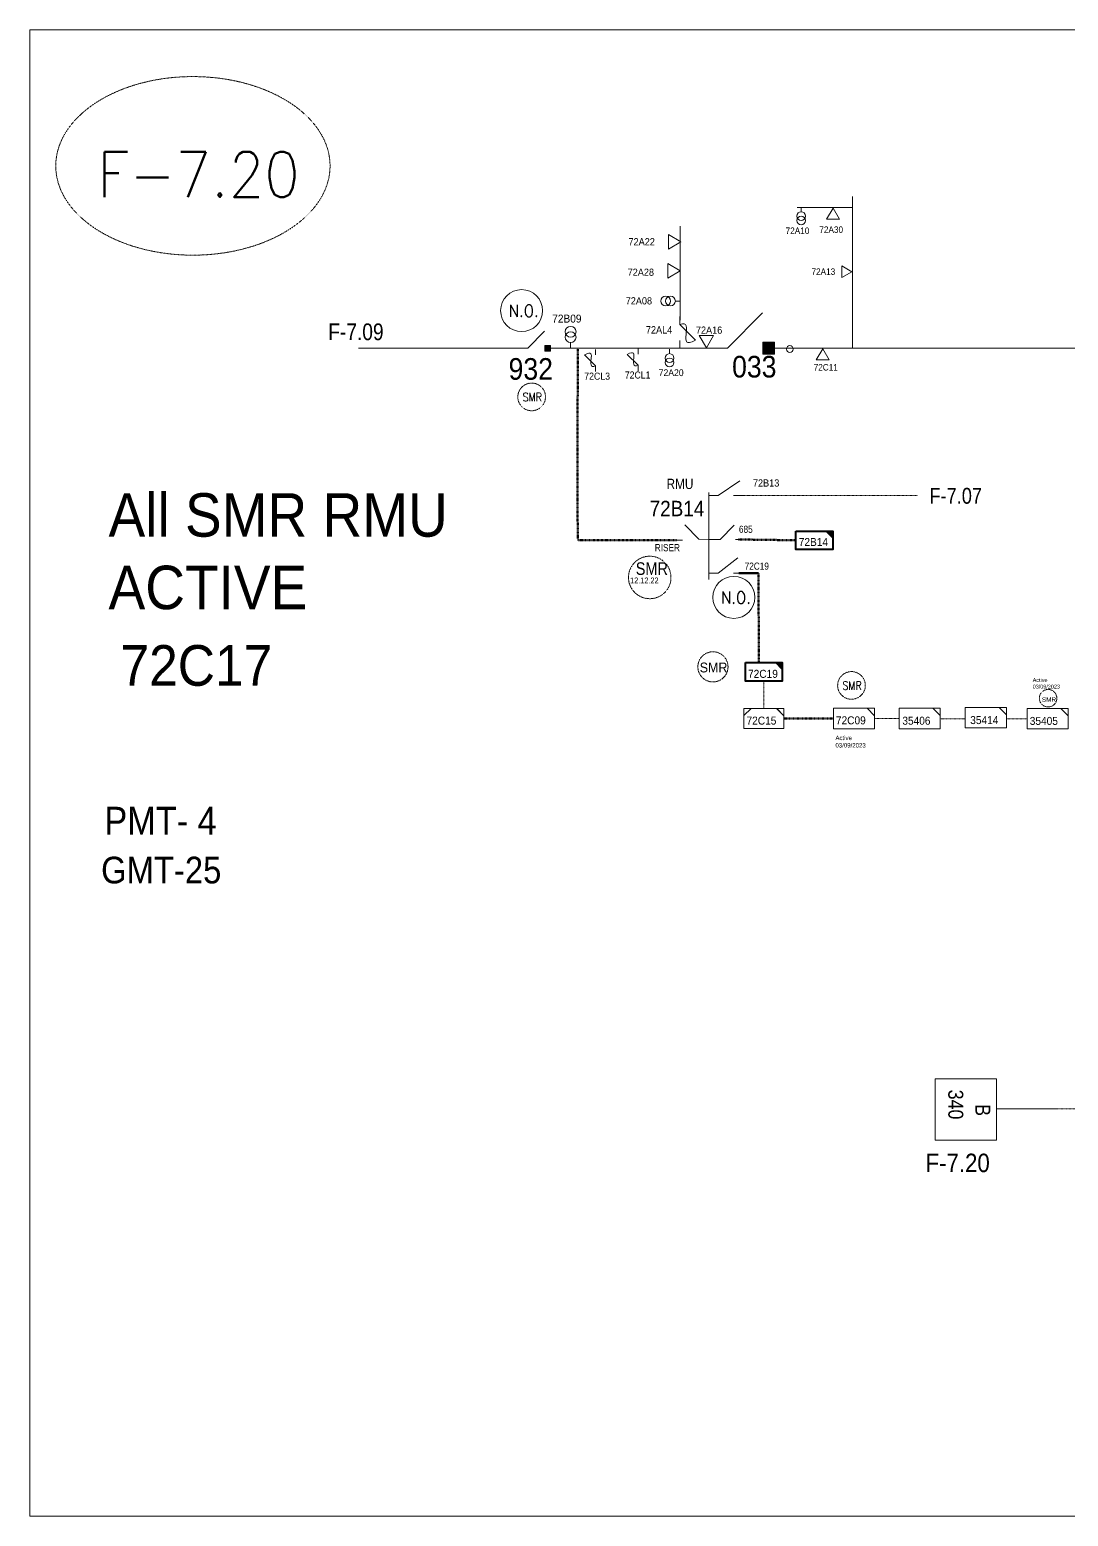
# Model space of a CAD drawing. Header units: metres. Extents: x 65984 to 144644, y -19036 to 23726.
# Drawn here: x 99621 to 100053, y 1076 to 1694 of the extents above; entities that cross this region are included whole.
import ezdxf
from ezdxf.enums import TextEntityAlignment as Align

# ---------------------------------------------------------------- set-up
doc = ezdxf.new("R2010")
doc.units = ezdxf.units.M
doc.header["$MEASUREMENT"] = 0
doc.linetypes.add('DGN Style 3', pattern=[0.013877, 0, -0.013877])
doc.layers.get('0').update_dxf_attribs({"color": 95, "lineweight": 40})
for name, color, linetype, lineweight in [('ABS', 7, 'Continuous', 40), ('ABS NUMBER', 112, 'Continuous', 30), ('d_eos', 111, 'Continuous', 40), ('d_eos no', 121, 'Continuous', 40), ('d_fco', 5, 'Continuous', 40), ('d_fco text', 95, 'Continuous', 40), ('d_oh branch', 94, 'Continuous', 40), ('d_switch', 95, 'Continuous', 40), ('d_tf', 1, 'Continuous', 40), ('d_tf no', 6, 'Continuous', 40), ('d_tf_200', 1, 'Continuous', 40), ('d_ug cable', 95, 'Continuous', 40), ('d_unit sub', 7, 'Continuous', 40), ('fedr no', 95, 'Continuous', 40), ('GRID STATION  04', 7, 'Continuous', 40), ('Level 37', 7, 'Continuous', 0), ('O H MAIN FEEDER', 4, 'Continuous', 100), ('SW N O', 114, 'Continuous', 30)]:
    doc.layers.add(name, color=color, linetype=linetype, lineweight=lineweight)
doc.styles.add('NASKHF', font='naskhf.shx', dxfattribs={"height": 8})
doc.styles.add('Style-Arial', font='arial.ttf')
doc.styles.add('Style-ENGINEERING', font='ENGINEERING.shx')
doc.styles.add('Style-msdefault', font='msdefault.shx')
doc.styles.add('Style-STANDARD', font='STANDARD.shx')

# ---------------------------------------------------------------- blocks, each defined once
blk = doc.blocks.new('*U1069')
at = {"layer": 'GRID STATION  04', "color": 55, "linetype": 'Continuous', "lineweight": 13, "ltscale": 0.895638}
blk.add_line((-0.23, 21.07), (-0.23, 0.02), dxfattribs=at)
at = {"layer": 'GRID STATION  04', "color": 55, "linetype": 'Continuous', "lineweight": 13, "ltscale": 0.895638, "flags": 128}
blk.add_lwpolyline([(10.51, -21.03), (10.51, 0.02), (-10.54, 0.02), (-10.54, -21.03)], close=True, dxfattribs=at)
at = {"layer": 'GRID STATION  04', "color": 55, "linetype": 'Continuous', "lineweight": 13, "style": 'Style-msdefault', "width": 0.888889}
for s, height, p in [('B', 5.16, (-1.88, -2.06)), ('340', 5.156, (-6.85, -11.38))]:
    blk.add_text(s, height=height, dxfattribs=at).set_placement(p, align=Align.TOP_LEFT)
blk = doc.blocks.new('ABS2_1_1')
at = {"color": 0, "linetype": 'ByBlock', "lineweight": -2, "ltscale": 500}
for q in [(-29900, 43500), (0, 0)]:
    blk.add_line((0, 13600), q, dxfattribs=at)
at = {"color": 0, "linetype": 'ByBlock', "lineweight": -2, "ltscale": 500, "flags": 128}
for points in [[(5000, 43600), (-5000, 43600), (-5000, 53600), (5000, 53600)], [(3791, 49653), (3791, 49653), (3791, 49653)]]:
    blk.add_lwpolyline(points, close=True, dxfattribs=at)
at = {"color": 0, "linetype": 'ByBlock', "lineweight": -2, "ltscale": 500}
for points in [[(5000, 43600), (-5000, 43600), (5000, 53600), (-5000, 53600)], [(3791, 49653), (3791, 49653), (3791, 49653)]]:
    blk.add_solid(points, dxfattribs=at)
blk = doc.blocks.new('TFU_120')
at = {"layer": 'd_tf_200', "color": 6, "linetype": 'Continuous', "lineweight": 13}
blk.add_line((0, 10), (0, 0), dxfattribs=at)
for centre in [(0, 30), (0, 20)]:
    blk.add_circle(centre, 10, dxfattribs=at)
blk = doc.blocks.new('TF_8')
at = {"color": 0, "linetype": 'ByBlock', "lineweight": -2}
blk.add_line((6.3, 4.95), (9.9, 1.35), dxfattribs=at)
blk.add_3dface([(-10.1, 4.95), (9.9, 4.95), (9.9, -5.05), (-10.1, -5.05)], dxfattribs=at)
blk = doc.blocks.new('exist.us-1000kva')
at = {"color": 0, "linetype": 'ByBlock', "lineweight": -2, "flags": 128}
blk.add_lwpolyline([(40, 12.9), (32.8, 20), (40, 20)], close=True, dxfattribs=at)
at = {"color": 0, "linetype": 'ByBlock', "lineweight": -2, "extrusion": (0, 0, -1)}
blk.add_solid([(-40, 12.9), (-32.8, 20), (-40, 20)], dxfattribs=at)
at = {"color": 0, "linetype": 'ByBlock', "lineweight": -2, "xscale": 2, "yscale": 2}
blk.add_blockref('TF_8', (20.2, 10.1), dxfattribs=at)
blk = doc.blocks.new('*U3750')
at = {"layer": 'd_unit sub', "color": 55, "linetype": 'Continuous', "lineweight": 13, "flags": 128}
for points in [[(-9.48, 1.38), (-6.07, 4.73), (-9.48, 4.73)], [(9.49, 1.32), (6.02, 4.73), (9.5, 4.73)]]:
    blk.add_lwpolyline(points, close=True, dxfattribs=at)
at = {"layer": 'd_unit sub', "color": 55, "linetype": 'Continuous', "lineweight": 13, "xscale": 0.9486633457507597, "yscale": 0.9486633457507597, "zscale": 0.4380515265747433, "rotation": 359.9999999999999}
blk.add_blockref('TF_8', (0.1, 0.04), dxfattribs=at)
blk = doc.blocks.new('TRA1_1563')
at = {"layer": 'd_tf', "color": 3, "linetype": 'Continuous', "lineweight": 13, "ltscale": 0.000275303, "flags": 128}
blk.add_lwpolyline([(10.1, -17), (0.1, 0), (-9.9, -17)], close=True, dxfattribs=at)
blk = doc.blocks.new('TRA1_1562')
at = {"layer": 'd_tf', "color": 3, "linetype": 'Continuous', "lineweight": 13, "ltscale": 0.000275303, "xscale": 1.000046566207833, "yscale": 1.000046566207833, "zscale": 1.000046566207833, "rotation": 180}
blk.add_blockref('TRA1_1563', (0, 0), dxfattribs=at)
blk = doc.blocks.new('*U1359')
at = {"layer": 'd_fco', "color": 3, "linetype": 'Continuous', "lineweight": 13}
blk.add_line((-4.6, 4.2), (-10.1, 4.2), dxfattribs=at)
at = {"layer": 'd_fco', "color": 3, "linetype": 'Continuous', "lineweight": 13, "flags": 128}
blk.add_lwpolyline([(13, 4.2), (7.1, 4.2), (-4.4, -7.3)], dxfattribs=at)
at = {"layer": 'd_fco', "color": 3, "linetype": 'Continuous', "lineweight": 13}
blk.add_open_spline([(-4.4, -7.3), (-13, 7.7), (11.6, -7.7), (7.1, 4.2)], degree=3, dxfattribs=at)
blk = doc.blocks.new('TFU_143')
at = {"layer": 'd_tf_200', "color": 3, "linetype": 'Continuous', "lineweight": 13}
blk.add_line((0, 10), (0, 0), dxfattribs=at)
for centre in [(0, 30), (0, 20)]:
    blk.add_circle(centre, 10, dxfattribs=at)
blk = doc.blocks.new('TRA1_1565')
at = {"layer": 'd_tf', "color": 3, "linetype": 'Continuous', "lineweight": 13, "ltscale": 0.000247772, "extrusion": (0, 0, -1), "flags": 128}
blk.add_lwpolyline([(-10, -17), (0, 0), (10, -17)], close=True, dxfattribs=at)
blk = doc.blocks.new('TRA1_1564')
at = {"layer": 'd_tf', "color": 3, "linetype": 'Continuous', "lineweight": 13, "ltscale": 0.000247772, "xscale": 1.000046566207833, "yscale": 1.000046566207833, "zscale": 1.000046566207833, "rotation": 180}
blk.add_blockref('TRA1_1565', (0, 0), dxfattribs=at)
blk = doc.blocks.new('TRA1_1567')
at = {"layer": 'd_tf', "color": 3, "linetype": 'Continuous', "lineweight": 13, "ltscale": 0.000222995, "extrusion": (0, 0, -1), "flags": 128}
blk.add_lwpolyline([(-10, -17), (0, 0), (10, -17)], close=True, dxfattribs=at)
blk = doc.blocks.new('TRA1_1566')
at = {"layer": 'd_tf', "color": 3, "linetype": 'Continuous', "lineweight": 13, "ltscale": 0.000222995, "xscale": 1.000046566207833, "yscale": 1.000046566207833, "zscale": 1.000046566207833, "rotation": 180}
blk.add_blockref('TRA1_1567', (0, 0), dxfattribs=at)
blk = doc.blocks.new('*U4098')
at = {"layer": 'SW N O', "color": 80, "lineweight": 13, "ltscale": 0.426762}
blk.add_circle((0, 0), 16.8, dxfattribs=at)
at = {"layer": 'SW N O', "color": 80, "lineweight": 13, "style": 'Style-STANDARD'}
blk.add_text('N.O.', height=9.6, dxfattribs=at).set_placement((1.7, -0.2), align=Align.MIDDLE_CENTER)

msp = doc.modelspace()

# ---------------------------------------------------------------- linework, layer by layer
at = {"layer": 'd_eos', "color": 2, "linetype": 'Continuous', "lineweight": 13, "ltscale": 0.402748}
for p, q in [((99907.81, 1500.51), (99916.85, 1506.58)), ((99903.85, 1500.51), (99907.81, 1500.51)), ((99903.95, 1501.79), (99903.94, 1465.51)), ((99914.16, 1500.51), (99918.61, 1500.51)), ((99899.71, 1482.29), (99893.91, 1488.26)), ((99908.61, 1482.2), (99914.4, 1488.17)), ((99904.01, 1482.22), (99899.67, 1482.3)), ((99903.95, 1482.21), (99908.59, 1482.18)), ((99914.94, 1482.18), (99917.35, 1482.18)), ((99907.79, 1468.09), (99915.93, 1474.56)), ((99903.82, 1468.09), (99907.79, 1468.09)), ((99914.13, 1468.09), (99916.54, 1468.09))]:
    msp.add_line(p, q, dxfattribs=at)
at = {"layer": 'd_eos', "color": 7, "linetype": 'Continuous', "lineweight": 13, "ltscale": 0.402748}
msp.add_line((99892.99, 1481.9), (99890.58, 1481.9), dxfattribs=at)
at = {"layer": 'd_oh branch', "color": 3, "linetype": 'Continuous', "lineweight": 13}
msp.add_line((99891.92, 1573.46), (99891.92, 1612.54), dxfattribs=at)
at = {"layer": 'd_ug cable', "color": 220, "linetype": 'DGN Style 3', "lineweight": 13, "true_color": 0xff08ad}
msp.add_line((99990.76, 1500.51), (99918.44, 1500.51), dxfattribs=at)
at = {"layer": 'd_ug cable', "color": 6, "linetype": 'DGN Style 3', "lineweight": 100}
msp.add_line((99916.14, 1482.18), (99940.12, 1481.85), dxfattribs=at)
at = {"layer": 'd_ug cable', "color": 55, "linetype": 'DGN Style 3', "lineweight": 13}
for p, q in [((99926.8, 1423.27), (99926.8, 1411.81)), ((100045.47, 1245.25), (100117.02, 1245.25))]:
    msp.add_line(p, q, dxfattribs=at)
at = {"layer": 'd_ug cable', "color": 55, "linetype": 'DGN Style 3', "lineweight": 100}
msp.add_line((99955.75, 1407.65), (99935.12, 1407.65), dxfattribs=at)
at = {"layer": 'd_ug cable', "color": 6, "linetype": 'DGN Style 3', "lineweight": 100, "flags": 128}
msp.add_lwpolyline([(99849.37, 1561.96), (99849.29, 1492.75), (99849.29, 1492.75), (99849.49, 1481.86), (99890.58, 1481.9)], dxfattribs=at)
at = {"layer": 'd_ug cable', "color": 55, "linetype": 'DGN Style 3', "lineweight": 100, "flags": 128}
msp.add_lwpolyline([(99924.54, 1468.11), (99916.43, 1468.09), (99924.54, 1468.11), (99924.54, 1468.11), (99924.75, 1430.77)], dxfattribs=at)
at = {"layer": 'd_ug cable', "color": 55, "linetype": 'DGN Style 3', "lineweight": 13, "flags": 128}
for points in [[(99983.23, 1407.65), (99972.85, 1407.65)], [(100010.66, 1407.54), (100000.27, 1407.54)], [(100036.32, 1407.54), (100027.91, 1407.54)]]:
    msp.add_lwpolyline(points, dxfattribs=at)
at = {"layer": 'd_ug cable', "color": 6, "linetype": 'Continuous', "lineweight": 13}
msp.add_circle((99937.61, 1561.42), 1.42, dxfattribs=at)
at = {"layer": 'd_ug cable', "color": 2, "linetype": 'DGN Style 3', "lineweight": 13}
for centre, radius in [((99830.21, 1541.49), 5.76), ((99879.33, 1466.38), 8.84), ((99905.62, 1429.18), 6.28), ((99963.25, 1421.45), 5.76)]:
    msp.add_circle(centre, radius, dxfattribs=at)
at = {"layer": 'd_ug cable', "color": 1, "linetype": 'DGN Style 3', "lineweight": 13}
msp.add_circle((100045.04, 1416.13), 3.64, dxfattribs=at)
at = {"layer": 'fedr no', "color": 82, "linetype": 'DGN Style 3', "lineweight": 13, "true_color": 0x1dc70e}
msp.add_ellipse((99689.29, 1637.62), major_axis=(57.05, 0), ratio=0.651175, dxfattribs=at)
at = {"layer": 'O H MAIN FEEDER', "color": 6, "lineweight": 13, "ltscale": 0.395528}
for p, q in [((99963.64, 1624.88), (99963.64, 1561.74)), ((99940.61, 1620.33), (99963.81, 1620.33))]:
    msp.add_line(p, q, dxfattribs=at)
at = {"layer": 'O H MAIN FEEDER', "color": 22, "lineweight": 13, "ltscale": 0.439475}
msp.add_line((99828.07, 1561.75), (99758.22, 1561.75), dxfattribs=at)
at = {"layer": 'O H MAIN FEEDER', "color": 6, "lineweight": 13, "ltscale": 0.439475}
for p, q in [((99906.97, 1561.75), (99836.82, 1561.75)), ((100097.16, 1561.77), (99931.23, 1561.77))]:
    msp.add_line(p, q, dxfattribs=at)
at = {"layer": 'O H MAIN FEEDER', "color": 140, "linetype": 'Continuous', "lineweight": 13, "flags": 128}
msp.add_lwpolyline([(99621.42, 1694.26), (100547.65, 1694.26), (100547.65, 1075.76), (99621.42, 1075.76)], close=True, dxfattribs=at)

# ---------------------------------------------------------------- block references
at = {"layer": 'ABS', "color": 7, "linetype": 'Continuous', "lineweight": 13, "ltscale": 0.731595, "xscale": 0.0004901690232360529, "yscale": 0.0004901690232360529, "zscale": 0.0003246055713830133, "rotation": 269.9999999999998}
msp.add_blockref('ABS2_1_1', (99904.96, 1561.77), dxfattribs=at)
at = {"layer": 'ABS', "color": 2, "linetype": 'Continuous', "lineweight": 13, "ltscale": 0.478757, "xscale": 0.0002360667180372379, "yscale": 0.0002360667180372379, "zscale": 0.0003246055713830133, "rotation": 269.9999999999998}
msp.add_blockref('ABS2_1_1', (99825.35, 1561.75), dxfattribs=at)
at = {"layer": 'd_fco', "color": 3, "linetype": 'Continuous', "lineweight": 13}
for p, xscale, yscale, zscale, rotation in [((99894.2, 1567.6), 0.5670000000000001, 0.5670000000000001, 0.5670000000000001, 90.00000000060005), ((99855.12, 1557.22), 0.4005175805908098, 0.4005175805908098, 0.4005175805908098, 270.0000000006), ((99872.86, 1557.46), 0.3938333571905537, 0.3938333571905537, 0.3938333571905537, 270.0000000006)]:
    msp.add_blockref('*U1359', p, dxfattribs=dict(at, xscale=xscale, yscale=yscale, zscale=zscale, rotation=rotation))
at = {"layer": 'd_tf', "color": 3, "linetype": 'Continuous', "lineweight": 13, "ltscale": 0.000247772, "extrusion": (0, 0, -1), "xscale": 0.26973, "yscale": 0.26973, "zscale": 0.26973, "rotation": 180.0000000000001}
for p in [(-99955.58, 1620.03), (-99951.29, 1561.44)]:
    msp.add_blockref('TRA1_1564', p, dxfattribs=at)
at = {"layer": 'd_tf', "color": 3, "linetype": 'Continuous', "lineweight": 13, "ltscale": 0.000275303, "xscale": 0.2997, "yscale": 0.2997, "zscale": 0.2997}
for p, rotation in [((99892.27, 1606.04), 90.00000000086425), ((99902.91, 1561.88), 359.9999999999999)]:
    msp.add_blockref('TRA1_1562', p, dxfattribs=dict(at, rotation=rotation))
at = {"layer": 'd_tf', "color": 3, "linetype": 'Continuous', "lineweight": 13, "ltscale": 0.000275303, "extrusion": (0, 0, -1), "xscale": 0.2997, "yscale": 0.2997, "zscale": 0.2997, "rotation": 270.0000000000001}
msp.add_blockref('TRA1_1562', (-99891.98, 1593.92), dxfattribs=at)
at = {"layer": 'd_tf', "color": 3, "linetype": 'Continuous', "lineweight": 13, "ltscale": 0.000222995, "extrusion": (0, 0, -1), "xscale": 0.242757, "yscale": 0.242757, "zscale": 0.242757, "rotation": 270.0000000000001}
msp.add_blockref('TRA1_1566', (-99963.37, 1593.54), dxfattribs=at)
at = {"layer": 'd_tf_200', "color": 3, "linetype": 'Continuous', "lineweight": 13}
for p, xscale, yscale, zscale, rotation in [((99942.34, 1620.38), 0.18225, 0.18225, 0.18225, 179.9999999999998), ((99892, 1581.37), 0.2025, 0.2025, 0.2025, 89.9999999999998), ((99887.59, 1561.31), 0.18225, 0.18225, 0.18225, 179.9999999999998)]:
    msp.add_blockref('TFU_143', p, dxfattribs=dict(at, xscale=xscale, yscale=yscale, zscale=zscale, rotation=rotation))
at = {"layer": 'd_tf_200', "color": 6, "linetype": 'Continuous', "lineweight": 13, "xscale": 0.225, "yscale": 0.225, "zscale": 0.225, "rotation": 359.9999999999997}
msp.add_blockref('TFU_120', (99846.42, 1561.85), dxfattribs=at)
at = {"layer": 'd_unit sub', "color": 6, "linetype": 'Continuous', "lineweight": 40, "xscale": 0.3840860399909141, "yscale": 0.3840860399909141, "zscale": 0.3840860399909141, "rotation": 359.9999999999999}
msp.add_blockref('exist.us-1000kva', (99940.12, 1478.01), dxfattribs=at)
at = {"layer": 'd_unit sub', "color": 2, "linetype": 'Continuous', "lineweight": 40, "xscale": 0.3840860399909141, "yscale": 0.3840860399909141, "zscale": 0.3840860399909141, "rotation": 359.9999999999999}
msp.add_blockref('exist.us-1000kva', (99919.12, 1423.27), dxfattribs=at)
at = {"layer": 'd_unit sub', "color": 55, "linetype": 'Continuous', "lineweight": 13, "xscale": 0.876805619179548, "yscale": 0.876805619179548, "zscale": 0.876805619179548}
msp.add_blockref('*U3750', (99926.8, 1407.66), dxfattribs=at)
at = {"layer": 'd_unit sub', "color": 2, "linetype": 'Continuous', "lineweight": 13, "xscale": 0.8549999999999999, "yscale": 0.8549999999999999, "zscale": 0.3840860399909141, "rotation": 359.9999999999999}
for p in [(99964.38, 1407.69), (100044.93, 1407.65)]:
    msp.add_blockref('TF_8', p, dxfattribs=at)
at = {"layer": 'd_unit sub', "color": 55, "linetype": 'Continuous', "lineweight": 13, "xscale": 0.8549999999999999, "yscale": 0.8549999999999999, "zscale": 0.3840860399909141, "rotation": 359.9999999999999}
for p in [(99991.7, 1407.76), (100019.23, 1408.06)]:
    msp.add_blockref('TF_8', p, dxfattribs=at)
at = {"layer": 'GRID STATION  04', "color": 55, "linetype": 'Continuous', "lineweight": 13, "ltscale": 0.895638, "xscale": 1.208273216911878, "yscale": 1.208273216911878, "zscale": 1.208273216911878, "rotation": 270}
msp.add_blockref('*U1069', (100023.51, 1244.97), dxfattribs=at)
at = {"layer": 'SW N O', "color": 80, "lineweight": 13, "xscale": 0.5200304490491249, "yscale": 0.5200304490491249, "zscale": 0.5200304490491249, "rotation": 359.9999999999999}
for p in [(99826.03, 1577.4), (99914.31, 1458.08)]:
    msp.add_blockref('*U4098', p, dxfattribs=at)

# ---------------------------------------------------------------- texts
at = {"layer": 'ABS NUMBER', "color": 7, "lineweight": 13, "style": 'Style-Arial', "width": 0.88}
msp.add_text('033', height=9, dxfattribs=at).set_placement((99913.59, 1558.57), align=Align.TOP_LEFT)
at = {"layer": 'ABS NUMBER', "color": 2, "lineweight": 13, "style": 'Style-Arial', "width": 0.88}
msp.add_text('932', height=9, dxfattribs=at).set_placement((99820.61, 1557.63), align=Align.TOP_LEFT)
at = {"layer": 'd_eos no', "color": 2, "linetype": 'Continuous', "lineweight": 13, "style": 'Style-Arial', "width": 0.88}
msp.add_text('72B14', height=6.407, dxfattribs=at).set_placement((99879.28, 1498.26), align=Align.TOP_LEFT)
at = {"layer": 'd_eos no', "color": 7, "linetype": 'Continuous', "lineweight": 13, "style": 'Style-Arial', "width": 0.88}
for s, height, p in [('PMT- 4', 11.584, (99652.48, 1370.95)), ('GMT-25', 11.098, (99651.1, 1350.18))]:
    msp.add_text(s, height=height, dxfattribs=at).set_placement(p, align=Align.TOP_LEFT)
at = {"layer": 'd_fco text', "color": 3, "linetype": 'Continuous', "lineweight": 13, "style": 'Style-msdefault', "width": 0.916667}
for s, height, p in [('72AL4', 3.1, (99877.72, 1570.93)), ('72CL3', 2.976, (99852.07, 1551.61)), ('72CL1', 2.946, (99868.97, 1552.08))]:
    msp.add_text(s, height=height, dxfattribs=at).set_placement(p, align=Align.TOP_LEFT)
at = {"layer": 'd_switch', "color": 2, "linetype": 'Continuous', "lineweight": 13, "style": 'Style-msdefault'}
for s, height, width, p in [('F-7.09', 6.952, 0.857143, (99745.59, 1572.06)), ('F-7.20', 7.683, 0.9, (99994.05, 1226.63))]:
    msp.add_text(s, height=height, dxfattribs=dict(at, width=width)).set_placement(p, align=Align.TOP_LEFT)
at = {"layer": 'd_switch', "color": 55, "linetype": 'Continuous', "lineweight": 13, "style": 'Style-msdefault', "width": 0.857143}
msp.add_text('F-7.07', height=6.607, dxfattribs=at).set_placement((99995.67, 1503.66), align=Align.TOP_LEFT)
at = {"layer": 'd_switch', "color": 7, "linetype": 'Continuous', "lineweight": 13, "style": 'Style-ENGINEERING', "width": 0.857143}
for s, height, p in [('685', 2.984, (99916.44, 1487.91)), ('RISER', 2.984, (99881.44, 1480.27)), ('72C19', 2.984, (99918.82, 1472.57)), ('12.12.22', 2.447, (99871.15, 1466.34))]:
    msp.add_text(s, height=height, dxfattribs=at).set_placement(p, align=Align.TOP_LEFT)
at = {"layer": 'd_switch', "color": 1, "linetype": 'Continuous', "lineweight": 30, "style": 'Style-ENGINEERING', "width": 0.857143}
msp.add_text('SMR', height=5.254, rotation=0.00263, dxfattribs=at).set_placement((99873.51, 1472.68), align=Align.TOP_LEFT)
at = {"layer": 'd_tf no', "color": 3, "linetype": 'Continuous', "lineweight": 13, "style": 'Style-msdefault', "width": 0.945946}
for s, height, p in [('72A10', 2.697, (99935.85, 1611.99)), ('72A22', 2.997, (99870.5, 1607.55)), ('72A13', 2.697, (99946.62, 1594.96)), ('72C11', 2.697, (99947.53, 1555.16))]:
    msp.add_text(s, height=height, rotation=360, dxfattribs=at).set_placement(p, align=Align.TOP_LEFT)
for s, height, p in [('72A28', 2.997, (99870.14, 1594.88)), ('72A08', 2.997, (99869.33, 1582.96)), ('72A16', 2.997, (99898.54, 1570.78)), ('72A20', 2.834, (99883.05, 1552.98))]:
    msp.add_text(s, height=height, dxfattribs=at).set_placement(p, align=Align.TOP_LEFT)
at = {"layer": 'd_tf no', "color": 6, "linetype": 'Continuous', "lineweight": 13, "style": 'Style-msdefault', "width": 0.945946}
msp.add_text('72B09', height=3.33, dxfattribs=at).set_placement((99838.76, 1575.74), align=Align.TOP_LEFT)
at = {"layer": 'd_tf no', "color": 7, "linetype": 'Continuous', "lineweight": 40, "style": 'Style-msdefault', "width": 0.945946}
msp.add_text('72B13', height=3.004, dxfattribs=at).set_placement((99922.25, 1507.18), align=Align.TOP_LEFT)
at = {"layer": 'd_tf no', "color": 6, "linetype": 'Continuous', "lineweight": 40, "style": 'Style-msdefault', "width": 0.945946}
msp.add_text('72B14', height=3.33, dxfattribs=at).set_placement((99941.32, 1482.79), align=Align.TOP_LEFT)
at = {"layer": 'd_tf no', "color": 121, "linetype": 'Continuous', "lineweight": 13, "style": 'Style-msdefault', "width": 0.945946}
msp.add_text('72C17', height=16.93, dxfattribs=at).set_placement((99659.17, 1438.23), align=Align.TOP_LEFT)
at = {"layer": 'd_tf no', "color": 1, "linetype": 'Continuous', "lineweight": 13, "style": 'Style-msdefault', "width": 0.947368}
msp.add_text('SMR', height=4.099, dxfattribs=at).set_placement((99900.11, 1430.96), align=Align.TOP_LEFT)
at = {"layer": 'd_tf no', "color": 2, "linetype": 'Continuous', "lineweight": 40, "style": 'Style-msdefault', "width": 0.945946}
msp.add_text('72C19', height=3.33, dxfattribs=at).set_placement((99920.22, 1427.94), align=Align.TOP_LEFT)
at = {"layer": 'd_tf no', "color": 55, "linetype": 'Continuous', "lineweight": 13, "style": 'Style-msdefault', "width": 0.945946}
for s, p in [('72C15', (99919.59, 1408.48)), ('35406', (99984.4, 1408.43)), ('35414', (100012.64, 1408.7))]:
    msp.add_text(s, height=3.33, dxfattribs=at).set_placement(p, align=Align.TOP_LEFT)
at = {"layer": 'd_tf no', "color": 2, "linetype": 'Continuous', "lineweight": 13, "style": 'Style-msdefault', "width": 0.945946}
for s, p in [('72C09', (99956.78, 1408.59)), ('35405', (100037.41, 1408.35))]:
    msp.add_text(s, height=3.33, dxfattribs=at).set_placement(p, align=Align.TOP_LEFT)
at = {"layer": 'd_tf no', "color": 3, "linetype": 'Continuous', "lineweight": 13, "insert": (99949.87, 1612.43), "char_height": 2.6973, "attachment_point": 1, "style": 'NASKHF'}
msp.add_mtext('\\Fmsdefault;\\H1x;\\W0.945946;72A30\\P', dxfattribs=at)
at = {"layer": 'd_tf no', "color": 1, "linetype": 'Continuous', "lineweight": 40, "char_height": 3.463, "attachment_point": 5, "line_spacing_factor": 1.2, "style": 'Style-STANDARD'}
for insert in [(99830.47, 1541.43), (99963.51, 1421.39)]:
    msp.add_mtext('\\H1x;\\W0.909091;SMR\\P', dxfattribs=dict(at, insert=insert))
at = {"layer": 'd_tf no', "color": 121, "linetype": 'Continuous', "lineweight": 40, "attachment_point": 1, "style": 'NASKHF'}
for s, insert, char_height in [('\\Fmsdefault;\\H1x;\\W0.945946;All SMR RMU \\PACTIVE', (99654.2, 1501.43), 18.0921), ('\\Fmsdefault;\\H1x;\\W0.945946;Active\\P03/09/2023', (100038.64, 1424.52), 1.6439), ('\\Fmsdefault;\\H1x;\\W0.945946;Active\\P03/09/2023', (99956.57, 1400.52), 1.8344)]:
    msp.add_mtext(s, dxfattribs=dict(at, insert=insert, char_height=char_height))
at = {"layer": 'd_tf no', "color": 2, "lineweight": 13, "insert": (100042.45, 1416.51), "char_height": 1.8817, "attachment_point": 1, "style": 'NASKHF'}
msp.add_mtext('\\Fmsdefault;\\H1x;\\W0.925;SMR\\P', dxfattribs=at)
at = {"layer": 'fedr no', "color": 6, "linetype": 'Continuous', "lineweight": 13, "insert": (99691.65, 1634.07), "char_height": 18.913, "attachment_point": 5, "style": 'Style-STANDARD'}
msp.add_mtext('F-7.20', dxfattribs=at)
at = {"layer": 'Level 37', "color": 2, "linetype": 'Continuous', "lineweight": 13, "style": 'Style-msdefault', "width": 0.86}
msp.add_text('RMU', height=4.263, dxfattribs=at).set_placement((99886.33, 1507.44), align=Align.TOP_LEFT)

doc.saveas('drawing.dxf')
